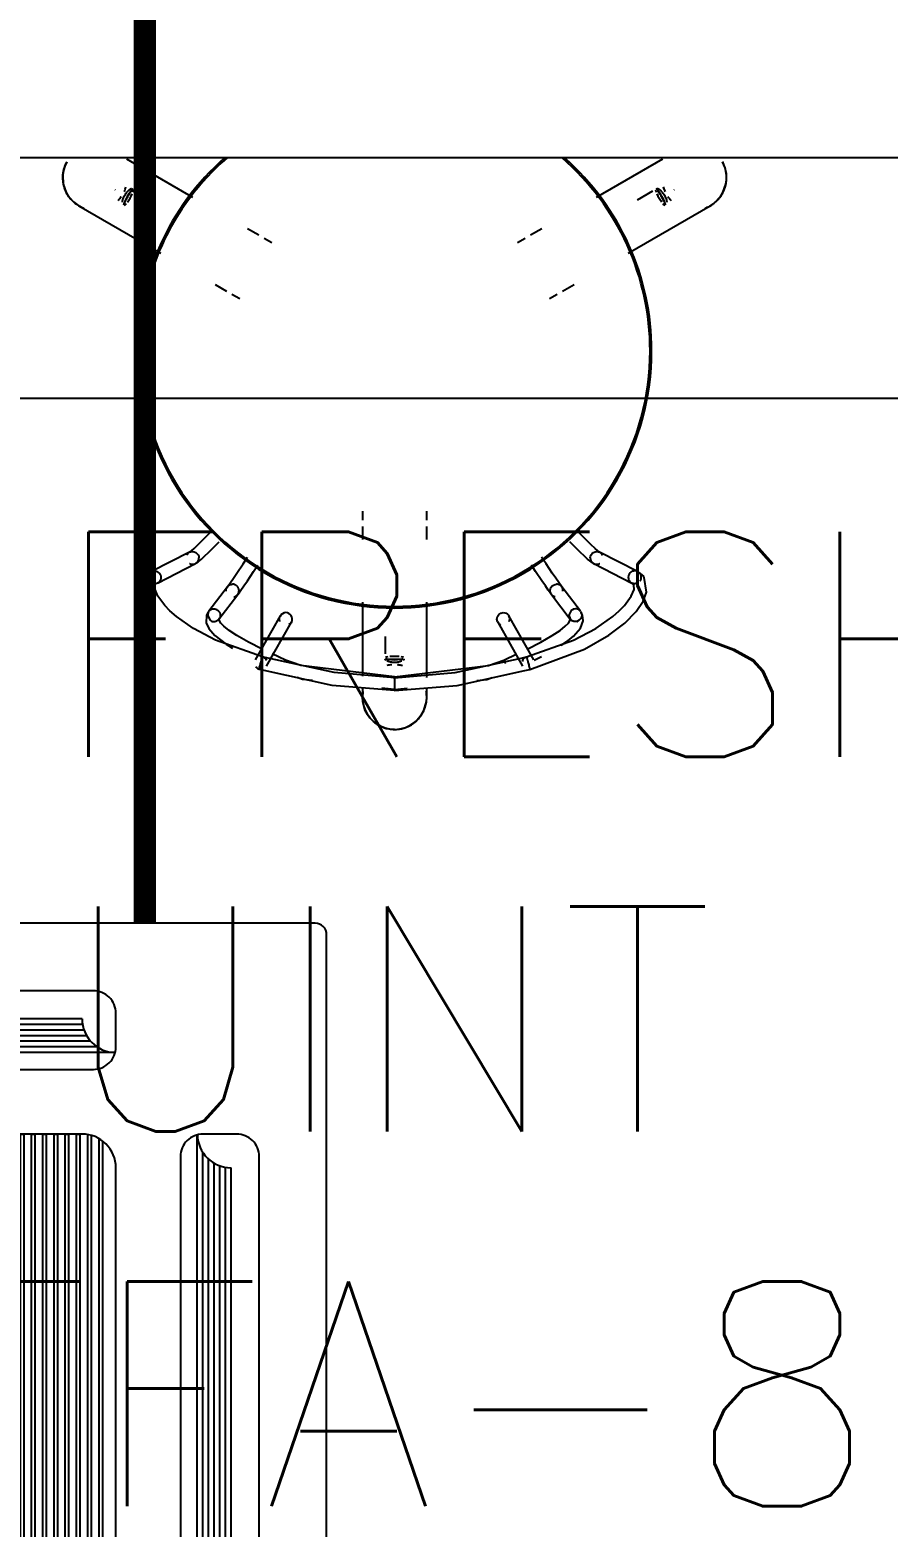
# Model space of a CAD drawing. Header units: millimetres. Extents: x 148480 to 578986, y 39883 to 155062.
# Drawn here: x 253247 to 254010, y 121563 to 122895 of the extents above; entities that cross this region are included whole.
import ezdxf

# ---------------------------------------------------------------- set-up
doc = ezdxf.new("R2010")
doc.units = ezdxf.units.MM
for name, color, linetype in [('AC-RA-DIFFUSER', 6, 'Continuous'), ('HATCH', 8, 'Continuous'), ('Hatch 01_UC', 7, 'Continuous'), ('HVAC-SECTIONS', 7, 'Continuous'), ('I - MODULAR', 44, 'Continuous'), ('Layer4', 6, 'Continuous'), ('M HVAC DRAIN PIPE', 30, 'Continuous'), ('M-HVAC-TEXT', 7, 'Continuous')]:
    doc.layers.add(name, color=color, linetype=linetype)
doc.styles.add('R', font='romans.shx')

# ---------------------------------------------------------------- blocks, each defined once
blk = doc.blocks.new('GFC1')
at = {"color": 8}
for p, q in [((326082.8, 123698), (326072.7, 123703.8)), ((326334.8, 123703.8), (326324.7, 123698)), ((326094.5, 123691.2), (326087.6, 123695.2)), ((326319.9, 123695.2), (326313, 123691.2)), ((326044.1, 123654.3), (326054.2, 123648.4)), ((326353.3, 123648.4), (326363.4, 123654.3)), ((326059, 123645.7), (326065.9, 123641.7)), ((326341.6, 123641.7), (326348.5, 123645.7)), ((326175.1, 123452.5), (326175.1, 123444.5)), ((326232.3, 123444.5), (326232.3, 123452.5)), ((326175.1, 123439), (326175.1, 123427.3)), ((326232.3, 123427.3), (326232.3, 123439))]:
    blk.add_line(p, q, dxfattribs=at)
at = {"layer": 'I - MODULAR', "color": 8}
for p, q in [((326024.3, 123731.7), (325965.5, 123765.7)), ((326442, 123765.7), (326383.1, 123731.7)), ((325954.8, 123738.9), (325955, 123738.6)), ((325987.9, 123729.4), (325974.4, 123737.2)), ((326433.1, 123737.2), (326419.6, 123729.4)), ((326452.5, 123738.6), (326452.7, 123738.9)), ((325922.7, 123724.3), (325995.8, 123682.2)), ((326411.7, 123682.2), (326484.7, 123724.3)), ((326021.3, 123416.1), (325987.5, 123398.8)), ((326420, 123398.8), (326386.2, 123416.1)), ((325982.4, 123394.6), (325986.3, 123398)), ((325992.7, 123388.6), (326026.5, 123405.9)), ((326380.9, 123405.9), (326414.8, 123388.6)), ((326421.1, 123398), (326425.1, 123394.6)), ((325982.4, 123394.6), (325990.8, 123386.8)), ((326055, 123385.4), (326038.3, 123363.5)), ((326369.1, 123363.5), (326352.5, 123385.4)), ((326413.6, 123389.4), (326416.6, 123386.8)), ((326047.4, 123356.6), (326064.1, 123378.5)), ((326175.1, 123371.6), (326175.1, 123305.9)), ((326232.3, 123304.7), (326232.3, 123371.6)), ((326343.3, 123378.5), (326360, 123356.6)), ((326102, 123359.5), (326079.8, 123320.2)), ((326327.7, 123320.2), (326305.5, 123359.5)), ((326089.7, 123314.6), (326111.9, 123353.8)), ((326295.5, 123353.8), (326317.7, 123314.6)), ((326195.4, 123341.1), (326195.4, 123325.5)), ((326106.6, 123320.1), (326094.7, 123325.6)), ((326300.9, 123320.1), (326312.5, 123325.5)), ((326327.9, 123320), (326334.5, 123323.4)), ((326175.1, 123295.4), (326175.1, 123287.2)), ((326203.7, 123293.8), (326192.5, 123295)), ((326203.7, 123293.8), (326215, 123295)), ((326232.3, 123287.2), (326232.3, 123295.2))]:
    blk.add_line(p, q, dxfattribs=at)
at = {"layer": 'I - MODULAR', "color": 8, "linetype": 'Continuous'}
blk.add_lwpolyline([(327658, 123766.8), (323758, 123766.8), (323758, 124366.8), (327658, 124366.8)], close=True, dxfattribs=at)
at = {"layer": 'I - MODULAR', "color": 8, "flags": 128}
for points in [[(325912.1, 123763.5), (325910.2, 123759.5), (325909, 123755.6), (325908.4, 123751.7), (325908.9, 123743.6), (325911.5, 123736), (325913.6, 123732.6), (325919.3, 123726.7), (325922.7, 123724.3)], [(326484.7, 123724.3), (326488.2, 123726.7), (326493.8, 123732.5), (326495.9, 123736), (326498.6, 123743.6), (326499.1, 123747.5), (326499.1, 123751.7), (326497.8, 123758.1), (326495.4, 123763.5)], [(326020.8, 123415.8), (326022.9, 123417.3), (326025.4, 123419.5), (326029, 123423), (326032.3, 123426.1), (326038.8, 123432.6), (326040.7, 123434.7)], [(326027, 123406.2), (326027.6, 123406.5), (326028.8, 123407.4), (326031.9, 123410), (326035.2, 123413.1), (326037.8, 123415.6), (326041.5, 123419.1), (326047.7, 123425.4)], [(326380.4, 123406.2), (326379.8, 123406.5), (326378.7, 123407.4), (326375.5, 123410), (326372.2, 123413.1), (326369.6, 123415.6), (326366, 123419.1), (326359.7, 123425.4)], [(326386.7, 123415.8), (326384.5, 123417.3), (326382.1, 123419.5), (326378.4, 123423), (326375.2, 123426.1), (326368.7, 123432.6), (326366.7, 123434.7)], [(326018.8, 123413.4), (326019.2, 123414.2), (326019.7, 123414.7), (326020.1, 123415.2)], [(326020.1, 123415.2), (326021.2, 123416), (326022.5, 123416.5), (326024, 123416.7), (326025.4, 123416.4), (326026.8, 123415.9), (326027.9, 123415), (326028.8, 123413.8), (326029.4, 123412.4), (326029.6, 123411)], [(326055, 123385.3), (326057.7, 123389.2), (326060.4, 123393), (326063.4, 123397.4), (326069, 123405.6), (326072.9, 123411.5)], [(326352.5, 123385.3), (326349.8, 123389.2), (326347.1, 123393), (326344.1, 123397.4), (326338.5, 123405.6), (326334.6, 123411.5)], [(326377.9, 123411), (326378.1, 123412.4), (326378.7, 123413.8), (326379.6, 123415), (326380.7, 123415.9), (326382.1, 123416.4), (326383.5, 123416.7), (326384.9, 123416.5), (326386.3, 123416), (326387.4, 123415.2)], [(326387.4, 123415.2), (326387.8, 123414.7), (326388.3, 123414.2), (326388.7, 123413.4)], [(325986.2, 123397.9), (325985.7, 123397.4), (325985.3, 123396.7), (325984.9, 123396), (325984.7, 123395.3), (325984.5, 123394.5), (325984.5, 123393.7)], [(326064.2, 123378.5), (326065.3, 123380), (326067, 123382.4), (326069.5, 123386.1), (326072.7, 123390.7), (326078.3, 123399), (326082, 123404.5)], [(326343.3, 123378.5), (326342.2, 123380), (326340.5, 123382.4), (326337.9, 123386.2), (326334.8, 123390.7), (326329.2, 123399), (326325.5, 123404.5)], [(326421.2, 123397.9), (326420.2, 123398.7), (326418.9, 123399.2), (326417.6, 123399.4), (326416.3, 123399.3), (326415.3, 123399.1), (326414.3, 123398.6), (326413.5, 123397.8), (326412.5, 123396.6), (326411.9, 123395.2), (326411.7, 123393.7)], [(325984.5, 123393.7), (325984.6, 123392.3), (325985.5, 123390.3), (325985.8, 123390.1)], [(325989.7, 123388.1), (325991.3, 123388.1), (325992.8, 123388.7), (325994, 123389.5)], [(326086.3, 123322.9), (326044.5, 123337.9), (326024.8, 123348.3), (326009.6, 123358.9), (326003.8, 123363.9), (325999.2, 123368.6), (325993.1, 123376.9), (325990.6, 123382.9), (325990.8, 123386.8)], [(326053.9, 123381.5), (326053.9, 123382.8), (326054.3, 123384.2), (326054.9, 123385.2)], [(326054.9, 123385.2), (326055.2, 123385.6), (326055.7, 123386.1), (326056.3, 123386.6), (326056.9, 123386.9), (326057.5, 123387.2), (326058.2, 123387.4), (326058.9, 123387.5), (326059.6, 123387.6)], [(326321.2, 123322.9), (326363, 123337.9), (326382.7, 123348.3), (326397.9, 123358.9), (326403.7, 123363.9), (326408.3, 123368.6), (326414.4, 123376.9), (326416.8, 123382.9), (326416.6, 123386.8)], [(326324.2, 123311.8), (326372.8, 123329.9), (326394.4, 123342.2), (326408.6, 123352.9), (326418.8, 123363.3), (326425, 123372.5), (326428, 123380.4), (326425.8, 123393.7), (326425.1, 123394.6)], [(326343.2, 123378.7), (326342.7, 123379.7), (326342.3, 123381), (326342.3, 123382.4), (326342.6, 123383.7), (326343.2, 123385), (326344.1, 123386), (326345.2, 123386.8), (326346.5, 123387.4), (326347.9, 123387.6)], [(326411.7, 123393.7), (326411.8, 123392.8), (326412, 123391.9), (326412.4, 123391), (326412.8, 123390.2), (326413.5, 123389.5)], [(326346.7, 123376.4), (326346.1, 123376.5), (326345.5, 123376.8), (326344.9, 123377), (326344.4, 123377.4), (326343.9, 123377.8), (326343.5, 123378.3), (326343.2, 123378.7)], [(326037.6, 123362.3), (326036.5, 123359.6), (326036.2, 123353.1), (326038.5, 123348.2), (326043.9, 123342), (326054, 123334.3), (326059.6, 123330.8)], [(326038.2, 123363.3), (326037.2, 123360.1), (326039.5, 123355.5), (326041.2, 123354.5), (326041, 123354.5), (326042.9, 123354.4)], [(326042.9, 123354.4), (326043.8, 123354.4), (326044.7, 123354.6), (326045.6, 123355), (326046.3, 123355.5), (326047, 123356.1), (326047.6, 123356.8)], [(326085.8, 123329.7), (326073.6, 123336), (326063.4, 123341.9), (326056.5, 123346.5), (326051.9, 123350.2), (326049.1, 123353), (326047.3, 123356.2), (326048, 123357.5), (326048.1, 123357.8)], [(326101.7, 123354.5), (326101.2, 123356.7), (326101.7, 123358.9)], [(326295.3, 123354.4), (326294.8, 123356.6), (326295.3, 123358.8), (326296.5, 123360.6), (326298.3, 123361.9), (326300.5, 123362.3)], [(326300.5, 123362.3), (326301.9, 123362.2), (326303.1, 123361.7), (326304.2, 123361), (326305.1, 123360), (326305.8, 123358.9)], [(326321.7, 123329.7), (326333.9, 123336), (326344.1, 123341.9), (326351, 123346.5), (326355.6, 123350.2), (326358.4, 123353), (326360.2, 123356.2), (326359.3, 123357.8)], [(326352.1, 123333.4), (326357.8, 123337.3), (326362.9, 123341.4), (326369.2, 123348.6), (326371.6, 123355), (326370.9, 123359.9), (326369.9, 123362.1), (326369.8, 123362.3)], [(326364.6, 123365.7), (326362.6, 123365.5), (326363.1, 123365.5), (326361, 123364.3), (326358.9, 123359.9), (326359.9, 123356.8)], [(326369.3, 123363.3), (326368.7, 123364), (326368, 123364.6), (326367.3, 123365.1), (326366.4, 123365.4), (326365.5, 123365.6), (326364.6, 123365.7)], [(326112.2, 123354.4), (326111.6, 123353.3), (326110.7, 123352.3), (326109.6, 123351.6)], [(326203.7, 123304.3), (326149.9, 123308.9), (326091.1, 123321.7), (326086.3, 123322.9)], [(326203.7, 123305.2), (326120.3, 123315.3), (326106.6, 123320.1)], [(326203.7, 123304.3), (326257.6, 123308.9), (326316.4, 123321.7), (326321.2, 123322.9)], [(326203.7, 123305.2), (326287.2, 123315.3), (326300.9, 123320.1)], [(326203.7, 123292.9), (326148.1, 123297.6), (326087.8, 123310.7), (326083.3, 123311.8)], [(326130.7, 123301.8), (326121.7, 123302.8), (326116.9, 123304.5)], [(326203.7, 123292.9), (326259.4, 123297.6), (326319.7, 123310.7), (326324.2, 123311.8)], [(326276.8, 123301.8), (326285.7, 123302.8), (326290.6, 123304.5)], [(326203.7, 123258.4), (326199.4, 123258.7), (326195.4, 123259.6), (326191.7, 123261.1), (326188.2, 123263), (326184.9, 123265.5), (326182.1, 123268.4), (326179.7, 123271.6), (326177.7, 123275.2), (326175.4, 123283.1), (326175.1, 123287.2)], [(326203.7, 123258.4), (326208.1, 123258.7), (326212.1, 123259.6), (326215.8, 123261.1), (326222.6, 123265.5), (326227.8, 123271.6), (326229.7, 123275.2), (326232, 123283.1), (326232.3, 123287.2)]]:
    blk.add_lwpolyline(points, dxfattribs=at)
at = {"layer": 'I - MODULAR', "color": 8}
for radius, start, end in [(228.8, 131.4051, 180), (228.8, 131.4051, 180), (227.4, 130.9628, 180), (227.4, 0, 49.0372), (228.8, 0, 48.5949), (228.8, 0, 48.5949), (228.8, 180, 0), (228.8, 180, 0), (227.4, 180, 0)]:
    blk.add_arc((326203.7, 123595.2), radius, start, end, dxfattribs=at)
for centre, major_axis, ratio, start_param, end_param in [((325967.1, 123731.8), (-4.17, -7.23), 0.173648, 3.403392, 6.021386), ((325967.1, 123731.8), (-4.17, -7.23), 0.173648, 1.047198, 2.094395), ((325967.1, 123731.8), (-4.17, -7.23), 0.173648, 2.356194, 2.879793), ((326440.4, 123731.8), (4.17, -7.23), 0.173648, 3.403392, 3.926991), ((326440.4, 123731.8), (4.17, -7.23), 0.173648, 0.261799, 2.879793), ((326440.4, 123731.8), (4.17, -7.23), 0.173648, 4.18879, 5.235988), ((325967.1, 123731.8), (-4.17, -7.23), 0.173648, 0.261799, 0.785398), ((326440.4, 123731.8), (4.17, -7.23), 0.173648, 5.497787, 6.021386), ((326107, 123356.6), (4.98, -2.81), 0.992436, 2.081916, 3.241394), ((326107, 123356.6), (4.98, -2.81), 0.992436, 0.099802, 2.081916), ((326300.5, 123356.6), (-4.98, -2.81), 0.992436, 2.248945, 3.041791), ((326300.5, 123356.6), (-4.98, -2.81), 0.992436, 6.183384, 6.879071), ((326084.8, 123317.4), (4.98, -2.81), 0.992436, 0.957956, 2.081916), ((326203.7, 123321.9), (-8.35, 0), 0.173648, 5.497787, 6.021386), ((326203.7, 123321.9), (-8.35, 0), 0.173648, 0.261799, 2.879793), ((326203.7, 123321.9), (-8.35, 0), 0.173648, 4.18879, 5.235988), ((326203.7, 123321.9), (-8.35, 0), 0.173648, 3.403392, 3.926991), ((326322.7, 123317.4), (-4.98, -2.81), 0.992436, 4.201269, 5.531684), ((326084.8, 123317.4), (4.98, -2.81), 0.992436, 4.258135, 5.223509)]:
    blk.add_ellipse(centre, major_axis=major_axis, ratio=ratio, start_param=start_param, end_param=end_param, dxfattribs=at)
for points, knots in [([(325912.1, 123763.5), (325910, 123759.7), (325908.1, 123753.9), (325908.3, 123746.4), (325909.1, 123742.3), (325910, 123739.3), (325911.3, 123736.4), (325913.3, 123732.9), (325916.7, 123728.7), (325920.7, 123725.5), (325924.4, 123723.4), (325926.3, 123722.6), (325927.3, 123722.2)], [-1, -1, -1, -1, -0.8611111, -0.7916667, -0.7569444, -0.7222222, -0.6875, -0.6527778, -0.5833333, -0.5138889, -0.4791667, -0.4444444, -0.4444444, -0.4444444, -0.4444444]), ([(325912.1, 123763.5), (325910.4, 123760.5), (325908.7, 123755.9), (325908.1, 123749.2), (325908.6, 123744.2), (325909.9, 123739.3), (325912.1, 123734.7), (325915, 123730.7), (325918.5, 123727.1), (325922.7, 123724.2), (325925.7, 123722.8), (325927.3, 123722.2)], [-1, -1, -1, -1, -0.8888889, -0.8333333, -0.7777778, -0.7222222, -0.6666667, -0.6111111, -0.5555556, -0.5, -0.4444444, -0.4444444, -0.4444444, -0.4444444]), ([(326480.2, 123722.2), (326481.8, 123722.8), (326484.8, 123724.2), (326488.9, 123727.1), (326492.5, 123730.7), (326495.4, 123734.7), (326497.5, 123739.3), (326498.9, 123744.2), (326499.3, 123749.2), (326498.8, 123755.9), (326497.1, 123760.5), (326495.4, 123763.5)], [-0.5555556, -0.5555556, -0.5555556, -0.5555556, -0.5, -0.4444444, -0.3888889, -0.3333333, -0.2777778, -0.2222222, -0.1666667, -0.1111111, 0, 0, 0, 0]), ([(326480.2, 123722.2), (326481.4, 123722.6), (326483.5, 123723.6), (326486.4, 123725.3), (326489.4, 123727.5), (326492.5, 123730.7), (326495.4, 123734.7), (326497.5, 123739.3), (326498.9, 123744.1), (326499.3, 123749.1), (326498.9, 123754.2), (326497.7, 123758.9), (326496.3, 123762), (326495.4, 123763.5)], [-0.5555556, -0.5555556, -0.5555556, -0.5555556, -0.5138889, -0.4791667, -0.4444444, -0.3888889, -0.3333333, -0.2777778, -0.2222222, -0.1666667, -0.1111111, -0.0555556, 0, 0, 0, 0]), ([(325957.7, 123729), (325958.2, 123729.5), (325959.2, 123730.6), (325960, 123731.8), (325960.5, 123732.5)], [-0.07874903, -0.07874903, -0.07874903, -0.07874903, -0.05555556, -0.02873291, -0.02873291, -0.02873291, -0.02873291]), ([(325961.5, 123727.4), (325961.5, 123727.7), (325961.6, 123728.1), (325961.7, 123728.8), (325961.9, 123729.6), (325962.2, 123730.7), (325962.8, 123732.1), (325963.3, 123733.2), (325963.7, 123733.7)], [-0.5714286, -0.5714286, -0.5714286, -0.5714286, -0.5, -0.4285714, -0.3571429, -0.2857143, -0.1428571, 0, 0, 0, 0]), ([(325966.2, 123732.3), (325965.9, 123731.7), (325965.2, 123730.6), (325964.5, 123729.3), (325964, 123728.4), (325963.7, 123727.7), (325963.4, 123727.1), (325963.1, 123726.5), (325962.8, 123726.1), (325962.5, 123725.6), (325962.3, 123725.3), (325962.1, 123725.2)], [-1, -1, -1, -1, -0.8571429, -0.7142857, -0.6428571, -0.5714286, -0.5, -0.4285714, -0.3571429, -0.2857143, -0.1428571, -0.1428571, -0.1428571, -0.1428571]), ([(325963.7, 123733.7), (325964, 123734.3), (325964.7, 123735.3), (325965.6, 123736.5), (325966.4, 123737.3), (325966.9, 123737.9), (325967.5, 123738.3), (325968, 123738.8), (325968.5, 123739.1), (325969.1, 123739.4), (325969.5, 123739.6), (325969.7, 123739.6)], [-1, -1, -1, -1, -0.8571429, -0.7142857, -0.6428571, -0.5714286, -0.5, -0.4285714, -0.3571429, -0.2857143, -0.1428571, -0.1428571, -0.1428571, -0.1428571]), ([(325970.1, 123738.7), (325970, 123738.6), (325969.9, 123738.3), (325969.6, 123737.9), (325969.3, 123737.3), (325968.9, 123736.7), (325968.5, 123736.1), (325967.9, 123735.2), (325967.1, 123733.9), (325966.5, 123732.8), (325966.2, 123732.3)], [-0.7142857, -0.7142857, -0.7142857, -0.7142857, -0.6428571, -0.5714286, -0.5, -0.4285714, -0.3571429, -0.2857143, -0.1428571, 0, 0, 0, 0]), ([(326441.3, 123732.3), (326441, 123732.8), (326440.4, 123733.9), (326439.6, 123735.2), (326439, 123736.1), (326438.6, 123736.7), (326438.2, 123737.3), (326437.9, 123737.9), (326437.6, 123738.3), (326437.5, 123738.6), (326437.4, 123738.7)], [-1, -1, -1, -1, -0.8571429, -0.7142857, -0.6428571, -0.5714286, -0.5, -0.4285714, -0.3571429, -0.2857143, -0.2857143, -0.2857143, -0.2857143]), ([(326437.8, 123739.6), (326438, 123739.6), (326438.3, 123739.4), (326438.9, 123739.1), (326439.4, 123738.8), (326440, 123738.3), (326440.5, 123737.9), (326441.1, 123737.3), (326441.9, 123736.5), (326442.8, 123735.3), (326443.5, 123734.3), (326443.8, 123733.7)], [-0.8571429, -0.8571429, -0.8571429, -0.8571429, -0.7142857, -0.6428571, -0.5714286, -0.5, -0.4285714, -0.3571429, -0.2857143, -0.1428571, 0, 0, 0, 0]), ([(326445.3, 123725.2), (326445.2, 123725.3), (326445, 123725.6), (326444.7, 123726.1), (326444.4, 123726.5), (326444.1, 123727.1), (326443.8, 123727.7), (326443.4, 123728.4), (326442.9, 123729.3), (326442.2, 123730.6), (326441.6, 123731.7), (326441.3, 123732.3)], [-0.8571429, -0.8571429, -0.8571429, -0.8571429, -0.7142857, -0.6428571, -0.5714286, -0.5, -0.4285714, -0.3571429, -0.2857143, -0.1428571, 0, 0, 0, 0]), ([(326442.8, 123741.1), (326442.9, 123740.5), (326443.4, 123739.1), (326444, 123737.7), (326444.4, 123737)], [-0.07703691, -0.07703691, -0.07703691, -0.07703691, -0.05555556, -0.0274858, -0.0274858, -0.0274858, -0.0274858]), ([(326443.8, 123733.7), (326444.1, 123733.2), (326444.7, 123732.1), (326445.2, 123730.7), (326445.6, 123729.6), (326445.8, 123728.8), (326445.9, 123728.1), (326445.9, 123727.7), (326446, 123727.4)], [-1, -1, -1, -1, -0.8571429, -0.7142857, -0.6428571, -0.5714286, -0.5, -0.4285714, -0.4285714, -0.4285714, -0.4285714]), ([(326027.8, 123406.8), (326027.8, 123406.8), (326027.9, 123406.9), (326028, 123407), (326028.2, 123407.2), (326028.3, 123407.4), (326028.5, 123407.6), (326028.6, 123407.7), (326028.7, 123407.9), (326028.9, 123408.2), (326029, 123408.4), (326029.2, 123408.7), (326029.3, 123409.1), (326029.4, 123409.4), (326029.5, 123409.7), (326029.5, 123410.1), (326029.6, 123410.5), (326029.6, 123410.8), (326029.6, 123411)], [0, 0, 0, 0, 0.041667, 0.104167, 0.161458, 0.229167, 0.270833, 0.3125, 0.364583, 0.416667, 0.479167, 0.541667, 0.625, 0.6875, 0.75, 0.833333, 0.916667, 1, 1, 1, 1]), ([(326377.9, 123411), (326377.9, 123410.7), (326377.9, 123410.3), (326378, 123409.7), (326378.1, 123409.4), (326378.2, 123409.1), (326378.3, 123408.8), (326378.4, 123408.4), (326378.6, 123408.2), (326378.7, 123407.9), (326378.9, 123407.7), (326379, 123407.6), (326379.1, 123407.4), (326379.3, 123407.2), (326379.5, 123407), (326379.6, 123406.9), (326379.6, 123406.8), (326379.7, 123406.8)], [0, 0, 0, 0, 0.166667, 0.25, 0.3125, 0.375, 0.458333, 0.510417, 0.583333, 0.635417, 0.6875, 0.729167, 0.770833, 0.822917, 0.895833, 0.958333, 1, 1, 1, 1]), ([(325986.2, 123397.9), (325986.4, 123398.1), (325986.6, 123398.3), (325987, 123398.5), (325987.3, 123398.7), (325987.6, 123398.9), (325987.9, 123399), (325988.2, 123399.1), (325988.5, 123399.2), (325988.8, 123399.3), (325989.1, 123399.4), (325989.4, 123399.4), (325989.7, 123399.4), (325990, 123399.4), (325990.4, 123399.4), (325990.8, 123399.4), (325991.1, 123399.3), (325991.4, 123399.3), (325991.7, 123399.2), (325991.9, 123399.2), (325992.1, 123399.1), (325992.3, 123399), (325992.4, 123398.9), (325992.5, 123398.8), (325992.7, 123398.7), (325992.9, 123398.5), (325993.4, 123398.3), (325993.8, 123398), (325994, 123397.8), (325994.2, 123397.6), (325994.4, 123397.4), (325994.6, 123397.1), (325994.8, 123396.9), (325994.9, 123396.6), (325995.1, 123396.3), (325995.3, 123395.9), (325995.5, 123395.5), (325995.6, 123395.1), (325995.7, 123394.8), (325995.8, 123394.3), (325995.8, 123394), (325995.8, 123393.7)], [0, 0, 0, 0, 0.05, 0.075, 0.1, 0.125, 0.15, 0.175, 0.2, 0.225, 0.25, 0.275, 0.29375, 0.3125, 0.35, 0.375, 0.39375, 0.425, 0.45, 0.475, 0.5, 0.525, 0.55, 0.575, 0.59375, 0.6125, 0.65, 0.675, 0.6875, 0.703125, 0.725, 0.75, 0.775, 0.79375, 0.8125, 0.85, 0.875, 0.9, 0.925, 0.95, 1, 1, 1, 1]), ([(326021.1, 123406.1), (326021.3, 123405.9), (326021.6, 123405.8), (326022.1, 123405.6), (326022.4, 123405.5), (326022.8, 123405.4), (326023.2, 123405.3), (326023.5, 123405.3), (326023.9, 123405.3), (326024.3, 123405.3), (326024.6, 123405.3), (326025, 123405.3), (326025.3, 123405.4), (326025.7, 123405.5), (326026, 123405.6), (326026.4, 123405.8), (326026.7, 123406), (326027, 123406.1), (326027.4, 123406.4), (326027.7, 123406.6), (326027.8, 123406.8)], [0.4444444, 0.4444444, 0.4444444, 0.4444444, 0.5, 0.5277778, 0.5555556, 0.5833333, 0.6111111, 0.6388889, 0.6666667, 0.6944444, 0.7222222, 0.75, 0.7777778, 0.8055556, 0.8333333, 0.8611111, 0.8888889, 0.9166667, 0.9444444, 1, 1, 1, 1]), ([(326379.7, 123406.8), (326379.8, 123406.6), (326380.1, 123406.4), (326380.5, 123406.1), (326380.8, 123406), (326381.1, 123405.8), (326381.4, 123405.6), (326381.8, 123405.5), (326382.2, 123405.4), (326382.5, 123405.3), (326382.9, 123405.3), (326383.2, 123405.3), (326383.6, 123405.3), (326384, 123405.3), (326384.3, 123405.3), (326384.7, 123405.4), (326385, 123405.5), (326385.4, 123405.6), (326385.8, 123405.8), (326386.2, 123405.9), (326386.4, 123406.1)], [0, 0, 0, 0, 0.0555556, 0.0833333, 0.1111111, 0.1388889, 0.1666667, 0.1944444, 0.2222222, 0.25, 0.2777778, 0.3055556, 0.3333333, 0.3611111, 0.3888889, 0.4166667, 0.4444444, 0.4722222, 0.5, 0.5555556, 0.5555556, 0.5555556, 0.5555556]), ([(326421.2, 123397.9), (326421.3, 123397.8), (326421.5, 123397.7), (326421.7, 123397.4), (326421.9, 123397.2), (326422.1, 123396.9), (326422.3, 123396.6), (326422.4, 123396.4), (326422.6, 123396), (326422.7, 123395.7), (326422.8, 123395.3), (326422.9, 123394.9), (326423, 123394.4), (326423, 123394), (326423, 123393.7)], [0, 0, 0, 0, 0.083333, 0.145833, 0.208333, 0.291667, 0.354167, 0.416667, 0.5, 0.583333, 0.666667, 0.75, 0.833333, 1, 1, 1, 1]), ([(325995.8, 123393.7), (325995.8, 123393.4), (325995.7, 123393), (325995.6, 123392.4), (325995.6, 123392.1), (325995.5, 123391.9), (325995.4, 123391.7), (325995.3, 123391.4), (325995.2, 123391.2), (325995.1, 123391), (325995, 123390.8), (325994.9, 123390.6), (325994.8, 123390.4), (325994.6, 123390.2), (325994.5, 123390.1), (325994.3, 123389.8), (325994.1, 123389.7), (325994, 123389.5)], [0, 0, 0, 0, 0.2, 0.3, 0.35, 0.4, 0.45, 0.5, 0.55, 0.6, 0.65, 0.7, 0.75, 0.8, 0.85, 0.9, 1, 1, 1, 1]), ([(326064.2, 123378.6), (326064.3, 123378.7), (326064.4, 123378.8), (326064.5, 123379.1), (326064.7, 123379.3), (326064.8, 123379.6), (326064.9, 123379.9), (326065, 123380.2), (326065.1, 123380.6), (326065.2, 123381), (326065.2, 123381.3), (326065.3, 123381.7), (326065.3, 123382), (326065.2, 123382.3), (326065.2, 123382.7), (326065.1, 123383.1), (326064.9, 123383.7), (326064.7, 123384.4), (326064.3, 123385), (326063.9, 123385.5), (326063.4, 123386), (326062.9, 123386.5), (326062.3, 123386.9), (326061.7, 123387.1), (326061.3, 123387.3), (326061, 123387.4), (326060.6, 123387.5), (326060.2, 123387.5), (326059.8, 123387.6), (326059.6, 123387.6)], [0, 0, 0, 0, 0.027778, 0.055556, 0.083333, 0.104167, 0.125, 0.166667, 0.194444, 0.222222, 0.25, 0.277778, 0.305556, 0.333333, 0.361111, 0.388889, 0.444444, 0.5, 0.555556, 0.611111, 0.666667, 0.722222, 0.777778, 0.833333, 0.861111, 0.888889, 0.916667, 0.944444, 1, 1, 1, 1]), ([(326352.6, 123385.2), (326352.5, 123385.3), (326352.4, 123385.4), (326352.3, 123385.6), (326352.1, 123385.8), (326351.9, 123386), (326351.7, 123386.1), (326351.5, 123386.3), (326351.3, 123386.5), (326351, 123386.7), (326350.7, 123386.9), (326350.4, 123387), (326350, 123387.2), (326349.4, 123387.4), (326348.6, 123387.5), (326348.1, 123387.6), (326347.9, 123387.6)], [0, 0, 0, 0, 0.0625, 0.109375, 0.15625, 0.203125, 0.246094, 0.296875, 0.34375, 0.4375, 0.484375, 0.53125, 0.59375, 0.75, 0.875, 1, 1, 1, 1]), ([(326353.6, 123381.5), (326353.6, 123381.6), (326353.6, 123381.8), (326353.6, 123382.2), (326353.6, 123382.5), (326353.5, 123382.9), (326353.5, 123383.2), (326353.4, 123383.6), (326353.3, 123383.9), (326353.2, 123384.1), (326353.1, 123384.4), (326352.9, 123384.7), (326352.8, 123385), (326352.6, 123385.1), (326352.6, 123385.2)], [0.6666667, 0.6666667, 0.6666667, 0.6666667, 0.6944444, 0.7222222, 0.75, 0.7777778, 0.8055556, 0.8333333, 0.8611111, 0.8819444, 0.9027778, 0.9305556, 0.9722222, 1, 1, 1, 1]), ([(326419.2, 123388.4), (326419.1, 123388.3), (326418.9, 123388.3), (326418.5, 123388.2), (326418, 123388.1), (326417.7, 123388), (326417.3, 123388), (326416.8, 123388), (326416.1, 123388.1), (326415.5, 123388.3), (326415, 123388.5), (326414.6, 123388.7), (326414, 123389.1), (326413.6, 123389.4), (326413.5, 123389.5)], [0.5555556, 0.5555556, 0.5555556, 0.5555556, 0.5694444, 0.6111111, 0.6388889, 0.6666667, 0.6944444, 0.7222222, 0.7777778, 0.8333333, 0.8611111, 0.8888889, 0.9444444, 1, 1, 1, 1]), ([(326423, 123393.7), (326423, 123393.6), (326423, 123393.4), (326423, 123393), (326422.9, 123392.6), (326422.9, 123392.3), (326422.8, 123392), (326422.7, 123391.6), (326422.5, 123391.1), (326422.2, 123390.7), (326422.1, 123390.4), (326422, 123390.3), (326422, 123390.3)], [0, 0, 0, 0, 0.0277778, 0.0555556, 0.0833333, 0.1111111, 0.125, 0.1388889, 0.1666667, 0.1944444, 0.2083333, 0.2222222, 0.2222222, 0.2222222, 0.2222222]), ([(326060.8, 123376.4), (326060.9, 123376.4), (326061.1, 123376.4), (326061.4, 123376.5), (326061.7, 123376.6), (326062, 123376.7), (326062.2, 123376.9), (326062.5, 123377), (326062.7, 123377.1), (326062.9, 123377.3), (326063.2, 123377.5), (326063.4, 123377.6), (326063.5, 123377.8), (326063.7, 123378), (326063.9, 123378.2), (326064.1, 123378.4), (326064.2, 123378.5), (326064.2, 123378.6)], [0.2222222, 0.2222222, 0.2222222, 0.2222222, 0.2777778, 0.3333333, 0.3888889, 0.4444444, 0.5, 0.5416667, 0.5833333, 0.6388889, 0.6944444, 0.7361111, 0.7777778, 0.8194444, 0.8611111, 0.9166667, 1, 1, 1, 1]), ([(326038.2, 123363.3), (326038.3, 123363.4), (326038.4, 123363.6), (326038.6, 123363.8), (326038.8, 123364), (326038.9, 123364.1), (326039.1, 123364.3), (326039.3, 123364.5), (326039.5, 123364.6), (326039.7, 123364.7), (326039.8, 123364.8), (326040, 123365), (326040.2, 123365.1), (326040.5, 123365.2), (326040.7, 123365.3), (326041.2, 123365.5), (326042, 123365.6), (326042.6, 123365.7), (326042.9, 123365.7)], [0, 0, 0, 0, 0.083333, 0.125, 0.166667, 0.208333, 0.25, 0.291667, 0.333333, 0.375, 0.416667, 0.458333, 0.5, 0.541667, 0.583333, 0.666667, 0.833333, 1, 1, 1, 1]), ([(326042.9, 123365.7), (326043.3, 123365.7), (326043.9, 123365.6), (326044.6, 123365.4), (326045, 123365.2), (326045.3, 123365.1), (326045.6, 123364.9), (326045.9, 123364.7), (326046.5, 123364.3), (326047.2, 123363.6), (326047.8, 123362.8), (326048.2, 123362), (326048.4, 123361.5), (326048.5, 123360.9), (326048.6, 123360.2), (326048.6, 123359.6), (326048.5, 123359), (326048.4, 123358.4), (326048.1, 123357.6), (326047.8, 123357), (326047.6, 123356.7)], [0, 0, 0, 0, 0.1, 0.15, 0.175, 0.2, 0.225, 0.25, 0.3, 0.4, 0.5, 0.55, 0.6, 0.65, 0.7, 0.75, 0.8, 0.85, 0.9, 1, 1, 1, 1]), ([(326364.6, 123354.4), (326364.3, 123354.4), (326363.7, 123354.4), (326362.9, 123354.6), (326362.4, 123354.7), (326362.2, 123354.9), (326361.9, 123355), (326361.7, 123355.1), (326361.5, 123355.2), (326361.4, 123355.3), (326361.2, 123355.4), (326361, 123355.6), (326360.8, 123355.7), (326360.6, 123355.9), (326360.5, 123356), (326360.3, 123356.2), (326360.1, 123356.4), (326360, 123356.6), (326359.9, 123356.7)], [0, 0, 0, 0, 0.166667, 0.333333, 0.416667, 0.458333, 0.5, 0.541667, 0.583333, 0.625, 0.666667, 0.708333, 0.75, 0.791667, 0.833333, 0.875, 0.916667, 1, 1, 1, 1]), ([(326369.3, 123363.3), (326369.4, 123363.2), (326369.6, 123362.9), (326369.8, 123362.3), (326370, 123361.8), (326370.2, 123361.3), (326370.2, 123360.9), (326370.3, 123360.5), (326370.3, 123360.1), (326370.3, 123359.6), (326370.1, 123358.8), (326369.8, 123358), (326369.4, 123357.2), (326368.9, 123356.4), (326368.1, 123355.7), (326367.4, 123355.2), (326366.9, 123354.9), (326366.6, 123354.8), (326366.4, 123354.7), (326366.2, 123354.6), (326366.2, 123354.5), (326366.1, 123354.5), (326366.4, 123354.5), (326366.7, 123354.5), (326366.4, 123354.5), (326365.9, 123354.4), (326365.3, 123354.3), (326364.9, 123354.3), (326364.6, 123354.4)], [0, 0, 0, 0, 0.05, 0.1, 0.125, 0.15, 0.175, 0.1875, 0.2, 0.225, 0.25, 0.275, 0.3, 0.325, 0.35, 0.4, 0.425, 0.45, 0.475, 0.525, 0.575, 0.6375, 0.7, 0.75, 0.85, 0.9, 0.95, 1, 1, 1, 1]), ([(326083.4, 123312.7), (326083.4, 123312.9), (326083.5, 123313.3), (326083.7, 123314.2), (326084.1, 123315.7), (326084.5, 123317.3), (326084.9, 123318.6), (326085.2, 123319.6), (326085.4, 123320.6), (326085.7, 123321.5), (326086, 123322.2), (326086.1, 123322.7), (326086.2, 123322.8), (326086.2, 123322.8)], [0, 0, 0, 0, 0.0555556, 0.1111111, 0.2222222, 0.3333333, 0.3888889, 0.4444444, 0.5138889, 0.5833333, 0.6527778, 0.7222222, 0.7777778, 0.7777778, 0.7777778, 0.7777778]), ([(326105.5, 123318.4), (326105.6, 123318.6), (326105.9, 123319), (326106.1, 123319.5), (326106.4, 123319.9), (326106.5, 123320.1), (326106.6, 123320.1), (326106.6, 123320.1)], [0.2222222, 0.2222222, 0.2222222, 0.2222222, 0.2777778, 0.3333333, 0.3888889, 0.4444444, 0.4956758, 0.4956758, 0.4956758, 0.4956758]), ([(326106.6, 123320.1), (326106.6, 123320.1), (326106.7, 123320.1), (326106.7, 123320), (326106.6, 123319.7), (326106.5, 123319.2), (326106.3, 123318.6), (326106.1, 123318.1)], [0.4980564, 0.4980564, 0.4980564, 0.4980564, 0.5, 0.5555556, 0.6111111, 0.6666667, 0.7777778, 0.7777778, 0.7777778, 0.7777778]), ([(326195.4, 123320.6), (326195.4, 123320.7), (326195.5, 123320.9), (326196.1, 123321), (326196.7, 123321), (326197.2, 123321), (326197.8, 123321), (326198.5, 123321), (326199.3, 123321), (326200.4, 123320.9), (326201.9, 123320.8), (326203.1, 123320.8), (326203.7, 123320.8)], [-1, -1, -1, -1, -0.857143, -0.714286, -0.642857, -0.571429, -0.5, -0.428571, -0.357143, -0.285714, -0.142857, 0, 0, 0, 0]), ([(326203.7, 123317.9), (326203.1, 123317.9), (326201.9, 123318), (326200.4, 123318.2), (326199.3, 123318.5), (326198.5, 123318.7), (326197.8, 123319), (326197.3, 123319.2), (326197, 123319.3), (326197, 123319.3)], [-1, -1, -1, -1, -0.8571429, -0.7142857, -0.6428571, -0.5714286, -0.5, -0.4285714, -0.3958969, -0.3958969, -0.3958969, -0.3958969]), ([(326203.7, 123320.8), (326204.4, 123320.8), (326205.6, 123320.8), (326207.1, 123320.9), (326208.2, 123321), (326209, 123321), (326209.7, 123321), (326210.3, 123321), (326210.8, 123321), (326211.1, 123321), (326211.3, 123321)], [-1, -1, -1, -1, -0.8571429, -0.7142857, -0.6428571, -0.5714286, -0.5, -0.4285714, -0.3571429, -0.2857143, -0.2857143, -0.2857143, -0.2857143]), ([(326210.3, 123319.2), (326210.1, 123319.1), (326209.7, 123319), (326209, 123318.7), (326208.2, 123318.5), (326207.1, 123318.2), (326205.6, 123318), (326204.4, 123317.9), (326203.7, 123317.9)], [-0.5714286, -0.5714286, -0.5714286, -0.5714286, -0.5, -0.4285714, -0.3571429, -0.2857143, -0.1428571, 0, 0, 0, 0]), ([(326210.8, 123315.1), (326210.2, 123315.3), (326208.7, 123315.6), (326207.2, 123315.8), (326206.4, 123315.8)], [-0.07874903, -0.07874903, -0.07874903, -0.07874903, -0.05555556, -0.02873291, -0.02873291, -0.02873291, -0.02873291]), ([(326300.9, 123320.1), (326300.9, 123320.1), (326300.8, 123320.1), (326300.8, 123320), (326300.9, 123319.7), (326301, 123319.3), (326301.2, 123318.7), (326301.3, 123318.2), (326301.4, 123318.1)], [0.4980564, 0.4980564, 0.4980564, 0.4980564, 0.5, 0.5555556, 0.6111111, 0.6666667, 0.75, 0.7777778, 0.7777778, 0.7777778, 0.7777778]), ([(326302.7, 123316.9), (326302.6, 123317.1), (326302.3, 123317.7), (326302, 123318.4), (326301.6, 123319), (326301.3, 123319.5), (326301.1, 123319.9), (326300.9, 123320.1), (326300.9, 123320.1), (326300.9, 123320.1)], [0.1111111, 0.1111111, 0.1111111, 0.1111111, 0.1666667, 0.2222222, 0.2777778, 0.3333333, 0.3888889, 0.4444444, 0.4956758, 0.4956758, 0.4956758, 0.4956758]), ([(326324.1, 123312.7), (326324.1, 123312.9), (326324, 123313.3), (326323.8, 123314.2), (326323.4, 123315.7), (326323, 123317.3), (326322.6, 123318.6), (326322.4, 123319.5), (326322.1, 123320.4), (326321.9, 123321.1), (326321.7, 123321.8), (326321.4, 123322.5), (326321.3, 123322.8), (326321.3, 123322.8)], [0, 0, 0, 0, 0.0555556, 0.1111111, 0.2222222, 0.3333333, 0.3888889, 0.4444444, 0.5, 0.5555556, 0.6111111, 0.6666667, 0.7777778, 0.7777778, 0.7777778, 0.7777778]), ([(326083.4, 123312.7), (326083.3, 123312.6), (326083.3, 123312.3), (326083.2, 123311.9), (326083.2, 123311.9), (326083.3, 123311.8)], [0, 0, 0, 0, 0.0555556, 0.1111111, 0.1797143, 0.1797143, 0.1797143, 0.1797143]), ([(326203.7, 123304.4), (326203.7, 123304.5), (326203.7, 123304.8), (326203.7, 123305.1), (326203.7, 123305.2), (326203.7, 123305.2), (326203.7, 123304.9), (326203.7, 123304.4), (326203.7, 123303.8), (326203.7, 123303.3)], [-0.6666667, -0.6666667, -0.6666667, -0.6666667, -0.6111111, -0.5555556, -0.5, -0.4444444, -0.3888889, -0.3333333, -0.2222222, -0.2222222, -0.2222222, -0.2222222]), ([(326203.7, 123304.4), (326203.7, 123304.5), (326203.7, 123304.8), (326203.7, 123305.1), (326203.7, 123305.2), (326203.7, 123305.2), (326203.7, 123304.9), (326203.7, 123304.5), (326203.7, 123303.9), (326203.7, 123303.4), (326203.7, 123303.3)], [0.3333333, 0.3333333, 0.3333333, 0.3333333, 0.3888889, 0.4444444, 0.5, 0.5555556, 0.6111111, 0.6666667, 0.75, 0.7777778, 0.7777778, 0.7777778, 0.7777778]), ([(326203.7, 123303.4), (326203.7, 123303.6), (326203.7, 123303.9), (326203.7, 123304.2), (326203.7, 123304.3), (326203.7, 123304.3), (326203.7, 123304.1), (326203.7, 123303.6), (326203.7, 123302.7), (326203.7, 123301.7), (326203.7, 123300.8), (326203.7, 123299.8), (326203.7, 123298.5), (326203.7, 123297.2), (326203.7, 123295.9), (326203.7, 123295.1), (326203.7, 123294.3), (326203.7, 123293.9), (326203.7, 123293.8)], [0, 0, 0, 0, 0.055556, 0.111111, 0.166667, 0.222222, 0.277778, 0.333333, 0.444444, 0.5, 0.555556, 0.611111, 0.666667, 0.777778, 0.833333, 0.888889, 0.944444, 1, 1, 1, 1]), ([(326324.1, 123312.7), (326324.1, 123312.6), (326324.2, 123312.3), (326324.2, 123311.9), (326324.2, 123311.9), (326324.2, 123311.8)], [0, 0, 0, 0, 0.0555556, 0.1111111, 0.1797143, 0.1797143, 0.1797143, 0.1797143]), ([(326175.6, 123292.2), (326175.4, 123291), (326175.1, 123288.7), (326175.2, 123285.3), (326175.6, 123281.6), (326176.7, 123277.3), (326178.8, 123272.8), (326181.7, 123268.6), (326185.2, 123265), (326189.3, 123262.2), (326193.9, 123260), (326198.6, 123258.7), (326202, 123258.4), (326203.7, 123258.4)], [-0.5555556, -0.5555556, -0.5555556, -0.5555556, -0.5138889, -0.4791667, -0.4444444, -0.3888889, -0.3333333, -0.2777778, -0.2222222, -0.1666667, -0.1111111, -0.0555556, 0, 0, 0, 0]), ([(326203.7, 123294.7), (326203.7, 123294.5), (326203.7, 123294), (326203.7, 123293.3), (326203.7, 123292.8), (326203.7, 123292.9), (326203.7, 123293.3), (326203.7, 123293.6), (326203.7, 123293.8)], [0.5555556, 0.5555556, 0.5555556, 0.5555556, 0.6111111, 0.6666667, 0.7777778, 0.8888889, 0.9444444, 1, 1, 1, 1]), ([(326203.7, 123258.4), (326207.2, 123258.4), (326212.1, 123259.3), (326218.1, 123262.2), (326222.3, 123265), (326225.8, 123268.6), (326228.7, 123272.8), (326230.7, 123277.3), (326232.1, 123282.2), (326232.5, 123287.2), (326232.2, 123290.5), (326231.9, 123292.2)], [-1, -1, -1, -1, -0.8888889, -0.8333333, -0.7777778, -0.7222222, -0.6666667, -0.6111111, -0.5555556, -0.5, -0.4444444, -0.4444444, -0.4444444, -0.4444444]), ([(326203.7, 123258.4), (326208.1, 123258.4), (326214.1, 123259.7), (326220.5, 123263.7), (326223.6, 123266.4), (326225.7, 123268.7), (326227.6, 123271.2), (326229.7, 123274.8), (326231.6, 123279.8), (326232.4, 123284.9), (326232.3, 123289.1), (326232.1, 123291.2), (326231.9, 123292.2)], [-1, -1, -1, -1, -0.8611111, -0.7916667, -0.7569444, -0.7222222, -0.6875, -0.6527778, -0.5833333, -0.5138889, -0.4791667, -0.4444444, -0.4444444, -0.4444444, -0.4444444])]:
    blk.add_open_spline(points, degree=3, knots=knots, dxfattribs=at)
for points in [[(325957.7, 123729), (325958.7, 123730.1), (325959.6, 123731.3), (325960.5, 123732.5)], [(325963.2, 123737), (325963.8, 123738.3), (325964.3, 123739.7), (325964.7, 123741.1)], [(325963.2, 123737), (325963.8, 123738.3), (325964.3, 123739.7), (325964.7, 123741.1)], [(325970.2, 123739.6), (325970.2, 123739.6), (325970.3, 123739.5), (325970.3, 123739.3)], [(326437.2, 123739.3), (326437.2, 123739.5), (326437.2, 123739.6), (326437.3, 123739.6)], [(326442.8, 123741.1), (326443.2, 123739.7), (326443.8, 123738.3), (326444.4, 123737)], [(326446.9, 123732.5), (326447.8, 123731.2), (326448.8, 123730.1), (326449.8, 123729)], [(326446.9, 123732.5), (326447.8, 123731.2), (326448.8, 123730.1), (326449.8, 123729)], [(326196.2, 123319.7), (326196, 123319.9), (326195.5, 123320.2), (326195.4, 123320.5), (326195.4, 123320.6)], [(326201.2, 123315.9), (326199.7, 123315.8), (326198.3, 123315.5), (326196.9, 123315.2)], [(326201.2, 123315.9), (326199.7, 123315.8), (326198.3, 123315.5), (326196.9, 123315.2)], [(326210.8, 123315.1), (326209.4, 123315.5), (326207.9, 123315.7), (326206.4, 123315.8)], [(326212.1, 123320.6), (326212.1, 123320.5), (326211.9, 123320.2), (326211.5, 123319.9), (326211.3, 123319.7)], [(326211.9, 123320.9), (326212, 123320.8), (326212.1, 123320.7), (326212.1, 123320.6)], [(326083.3, 123311.8), (326083.3, 123311.8), (326083.3, 123311.9), (326083.3, 123311.9)], [(326324.2, 123311.8), (326324.2, 123311.8), (326324.2, 123311.9), (326324.2, 123311.9)], [(326175.6, 123292.2), (326175, 123288.9), (326175, 123282.1), (326178.5, 123272.5), (326184.9, 123264.7), (326193.8, 123259.5), (326200.3, 123258.4), (326203.7, 123258.4)], [(326203.7, 123294.5), (326203.7, 123294.3), (326203.7, 123294), (326203.7, 123293.8), (326203.7, 123293.7), (326203.7, 123293.9), (326203.7, 123294.1), (326203.7, 123294.4), (326203.7, 123294.6)], [(326203.7, 123294.5), (326203.7, 123294.3), (326203.7, 123294), (326203.7, 123293.8), (326203.7, 123293.7), (326203.7, 123293.9), (326203.7, 123294.1), (326203.7, 123294.4), (326203.7, 123294.6)]]:
    blk.add_open_spline(points, degree=3, dxfattribs=at)
blk = doc.blocks.new('celling')
at = {"layer": 'HATCH'}
h = blk.add_hatch(color=8, dxfattribs=at)
h.dxf.hatch_style = 1
edge = h.paths.add_edge_path(flags=16)
edge.add_line((332844, 71504.1), (332844, 62144.6))
edge.add_ellipse((333594, 62144.6), major_axis=(750, 0), ratio=1, start_angle=180, end_angle=270)
edge.add_line((333594, 61394.6), (337293.7, 61394.6))
edge.add_ellipse((337293.7, 62144.6), major_axis=(750, 0), ratio=1, start_angle=270, end_angle=360)
edge.add_line((338043.7, 62144.6), (338043.7, 71504.1))
edge.add_ellipse((337293.7, 71504.1), major_axis=(750, 0), ratio=1, start_angle=0, end_angle=90)
edge.add_line((337293.7, 72254.1), (333594, 72254.1))
edge.add_ellipse((333594, 71504.1), major_axis=(750, 0), ratio=1, start_angle=90, end_angle=180)
edge = h.paths.add_edge_path()
edge.add_line((332769, 71504.1), (332769, 62144.6))
edge.add_ellipse((333594, 62144.6), major_axis=(825, 0), ratio=1, start_angle=180, end_angle=270)
edge.add_line((333594, 61319.6), (337293.7, 61319.6))
edge.add_ellipse((337293.7, 62144.6), major_axis=(825, 0), ratio=1, start_angle=270, end_angle=360)
edge.add_line((338118.7, 62144.6), (338118.7, 71504.1))
edge.add_ellipse((337293.7, 71504.1), major_axis=(825, 0), ratio=1, start_angle=0, end_angle=90)
edge.add_line((337293.7, 72329.1), (333594, 72329.1))
edge.add_ellipse((333594, 71504.1), major_axis=(825, 0), ratio=1, start_angle=90, end_angle=180)
at = {"layer": 'Hatch 01_UC', "linetype": 'Continuous', "lineweight": 0, "transparency": 33554597}
h = blk.add_hatch(dxfattribs=at)
h.set_pattern_fill('ANSI31', color=8, scale=60, angle=180)
h.set_pattern_definition([(225, (368922.34, 87872.28), (134.70384, -134.70384), [])])
edge = h.paths.add_edge_path(flags=16)
edge.add_line((332769, 71504.1), (332769, 62144.6))
edge.add_ellipse((333594, 62144.6), major_axis=(825, 0), ratio=1, start_angle=180, end_angle=270)
edge.add_line((333594, 61319.6), (337293.7, 61319.6))
edge.add_ellipse((337293.7, 62144.6), major_axis=(825, 0), ratio=1, start_angle=270, end_angle=360)
edge.add_line((338118.7, 62144.6), (338118.7, 71504.1))
edge.add_ellipse((337293.7, 71504.1), major_axis=(825, 0), ratio=1, start_angle=0, end_angle=90)
edge.add_line((337293.7, 72329.1), (333594, 72329.1))
edge.add_ellipse((333594, 71504.1), major_axis=(825, 0), ratio=1, start_angle=90, end_angle=180)
h.paths.add_polyline_path([(338525.9, 73284.1), (331794, 73284.1), (331794, 66987.4), (331794, 60362.1), (338762.7, 60362.1), (338762.7, 60894.6), (339095.2, 60894.6), (339095.2, 69869.1), (338534, 69869.1), (338534, 70934.1), (339093.7, 70934.1), (339093.7, 73284.1)])
h = blk.add_hatch(dxfattribs=at)
h.set_pattern_fill('ANSI31', color=8, scale=60, angle=180)
h.set_pattern_definition([(225, (-25813.7, -9e-10), (134.70384, -134.70384), [])])
edge = h.paths.add_edge_path(flags=16)
edge.add_line((333094, 71504.1), (333094, 62144.6))
edge.add_ellipse((333594, 62144.6), major_axis=(500, 0), ratio=1, start_angle=180, end_angle=270)
edge.add_line((333594, 61644.6), (337293.7, 61644.6))
edge.add_ellipse((337293.7, 62144.6), major_axis=(500, 0), ratio=1, start_angle=270, end_angle=360)
edge.add_line((337793.7, 62144.6), (337793.7, 71504.1))
edge.add_ellipse((337293.7, 71504.1), major_axis=(500, 0), ratio=1, start_angle=0, end_angle=90)
edge.add_line((337293.7, 72004.1), (333594, 72004.1))
edge.add_ellipse((333594, 71504.1), major_axis=(500, 0), ratio=1, start_angle=90, end_angle=180)
edge = h.paths.add_edge_path()
edge.add_line((332844, 71504.1), (332844, 62144.6))
edge.add_ellipse((333594, 62144.6), major_axis=(750, 0), ratio=1, start_angle=180, end_angle=270)
edge.add_line((333594, 61394.6), (337293.7, 61394.6))
edge.add_ellipse((337293.7, 62144.6), major_axis=(750, 0), ratio=1, start_angle=270, end_angle=360)
edge.add_line((338043.7, 62144.6), (338043.7, 71504.1))
edge.add_ellipse((337293.7, 71504.1), major_axis=(750, 0), ratio=1, start_angle=0, end_angle=90)
edge.add_line((337293.7, 72254.1), (333594, 72254.1))
edge.add_ellipse((333594, 71504.1), major_axis=(750, 0), ratio=1, start_angle=90, end_angle=180)
blk = doc.blocks.new('DLC - All Capacities')
at = {"color": 62}
for p, q in [((257.5, 390), (-257.5, 390)), ((261.5, 375), (-261.5, 375)), ((259.2, 380), (-259.2, 380)), ((257.5, 385), (-257.9, 385)), ((286.9, 360), (-286.9, 360)), ((270.9, 365), (-270.9, 365)), ((265.1, 370), (-265.1, 370)), ((-360, 286.9), (-360, -286.9)), ((360, -286.9), (360, 286.9)), ((-365, 270.9), (-365, -270.9)), ((365, -270.9), (365, 270.9)), ((-390, 257.5), (-390, -257.5)), ((-385, 257.5), (-385, -257.9)), ((-380, 259.2), (-380, -259.2)), ((-375, 261.5), (-375, -261.5)), ((-370, 265.1), (-370, -265.1)), ((370, -265.1), (370, 265.1)), ((375, -261.5), (375, 261.5)), ((380, -259.2), (380, 259.2)), ((385, -257.5), (385, 257.9)), ((390, -257.5), (390, 257.5)), ((-286.9, -360), (286.9, -360)), ((-270.9, -365), (270.9, -365)), ((-265.1, -370), (265.1, -370)), ((-261.5, -375), (261.5, -375)), ((-259.2, -380), (259.2, -380)), ((-257.5, -385), (257.9, -385)), ((-257.5, -390), (257.5, -390))]:
    blk.add_line(p, q, dxfattribs=at)
at = {"color": 4}
for p, q in [((-277.5, -279.9), (-277.5, 279.9)), ((-274.5, -282.2), (-274.5, 282.2))]:
    blk.add_line(p, q, dxfattribs=at)
for points in [[(-465, -475), (465, -475, 0.414214), (475, -465), (475, 465, 0.414214), (465, 475), (-465, 475, 0.414214), (-475, 465), (-475, -465, 0.414214)], [(-287.5, 395), (-287.5, 365, 0.414214), (-267.5, 345), (267.5, 345, 0.414214), (287.5, 365), (287.5, 395, 0.414214), (267.5, 415), (-267.5, 415, 0.414214)], [(-395, -287.5), (-365, -287.5, 0.414214), (-345, -267.5), (-345, 267.5, 0.414214), (-365, 287.5), (-395, 287.5, 0.414214), (-415, 267.5), (-415, -267.5, 0.414214)], [(-257.5, -287.5), (257.5, -287.5, 0.414214), (287.5, -257.5), (287.5, 257.5, 0.414214), (257.5, 287.5), (-257.5, 287.5, 0.414214), (-287.5, 257.5), (-287.5, -257.5, 0.414214)], [(395, 287.5), (365, 287.5, 0.414214), (345, 267.5), (345, -267.5, 0.414214), (365, -287.5), (395, -287.5, 0.414214), (415, -267.5), (415, 267.5, 0.414214)], [(287.5, -395), (287.5, -365, 0.414214), (267.5, -345), (-267.5, -345, 0.414214), (-287.5, -365), (-287.5, -395, 0.414214), (-267.5, -415), (267.5, -415, 0.414214)]]:
    blk.add_lwpolyline(points, format="xyb", close=True, dxfattribs=at)
for points in [[(-277.5, -279.9), (-277.5, 279.9)], [(-274.5, 282.2), (-274.5, -282.2)], [(-267.5, -285.8), (-267.5, 285.8)], [(-264.5, 286.7), (-264.5, -286.7)], [(262.5, -287.1), (262.5, 287.1)], [(265.5, 286.4), (265.5, -286.4)], [(272.5, -283.5), (272.5, 283.5)], [(275.5, 281.5), (275.5, -281.5)]]:
    blk.add_lwpolyline(points, dxfattribs=at)
for points in [[(-257.5, 287.5), (-254.5, 287.5), (-254.5, -287.5), (-257.5, -287.5)], [(-247.5, 287.5), (-244.5, 287.5), (-244.5, -287.5), (-247.5, -287.5)], [(-237.5, 287.5), (-234.5, 287.5), (-234.5, -287.5), (-237.5, -287.5)], [(-227.5, 287.5), (-224.5, 287.5), (-224.5, -287.5), (-227.5, -287.5)], [(-217.5, 287.5), (-214.5, 287.5), (-214.5, -287.5), (-217.5, -287.5)], [(-207.5, 287.5), (-204.5, 287.5), (-204.5, -287.5), (-207.5, -287.5)], [(-197.5, 287.5), (-194.5, 287.5), (-194.5, -287.5), (-197.5, -287.5)], [(-187.5, 287.5), (-184.5, 287.5), (-184.5, -287.5), (-187.5, -287.5)], [(-177.5, 287.5), (-174.5, 287.5), (-174.5, -287.5), (-177.5, -287.5)], [(-167.5, 287.5), (-164.5, 287.5), (-164.5, -287.5), (-167.5, -287.5)], [(-157.5, 287.5), (-154.5, 287.5), (-154.5, -287.5), (-157.5, -287.5)], [(-147.5, 287.5), (-144.5, 287.5), (-144.5, -287.5), (-147.5, -287.5)], [(-137.5, 287.5), (-134.5, 287.5), (-134.5, -287.5), (-137.5, -287.5)], [(-127.5, 287.5), (-124.5, 287.5), (-124.5, -287.5), (-127.5, -287.5)], [(-117.5, 287.5), (-114.5, 287.5), (-114.5, -287.5), (-117.5, -287.5)], [(-107.5, 287.5), (-104.5, 287.5), (-104.5, -287.5), (-107.5, -287.5)], [(-97.5, 287.5), (-94.5, 287.5), (-94.5, -287.5), (-97.5, -287.5)], [(-87.5, 287.5), (-84.5, 287.5), (-84.5, -287.5), (-87.5, -287.5)], [(-77.5, 287.5), (-74.5, 287.5), (-74.5, -287.5), (-77.5, -287.5)], [(-67.5, 287.5), (-64.5, 287.5), (-64.5, -287.5), (-67.5, -287.5)], [(-57.5, 287.5), (-54.5, 287.5), (-54.5, -287.5), (-57.5, -287.5)], [(-47.5, 287.5), (-44.5, 287.5), (-44.5, -287.5), (-47.5, -287.5)], [(-37.5, 287.5), (-34.5, 287.5), (-34.5, -287.5), (-37.5, -287.5)], [(-27.5, 287.5), (-24.5, 287.5), (-24.5, -287.5), (-27.5, -287.5)], [(-17.5, 287.5), (-14.5, 287.5), (-14.5, -287.5), (-17.5, -287.5)], [(-7.5, 287.5), (-4.5, 287.5), (-4.5, -287.5), (-7.5, -287.5)], [(2.5, 287.5), (5.5, 287.5), (5.5, -287.5), (2.5, -287.5)], [(12.5, 287.5), (15.5, 287.5), (15.5, -287.5), (12.5, -287.5)], [(22.5, 287.5), (25.5, 287.5), (25.5, -287.5), (22.5, -287.5)], [(32.5, 287.5), (35.5, 287.5), (35.5, -287.5), (32.5, -287.5)], [(42.5, 287.5), (45.5, 287.5), (45.5, -287.5), (42.5, -287.5)], [(52.5, 287.5), (55.5, 287.5), (55.5, -287.5), (52.5, -287.5)], [(62.5, 287.5), (65.5, 287.5), (65.5, -287.5), (62.5, -287.5)], [(72.5, 287.5), (75.5, 287.5), (75.5, -287.5), (72.5, -287.5)], [(82.5, 287.5), (85.5, 287.5), (85.5, -287.5), (82.5, -287.5)], [(92.5, 287.5), (95.5, 287.5), (95.5, -287.5), (92.5, -287.5)], [(102.5, 287.5), (105.5, 287.5), (105.5, -287.5), (102.5, -287.5)], [(112.5, 287.5), (115.5, 287.5), (115.5, -287.5), (112.5, -287.5)], [(122.5, 287.5), (125.5, 287.5), (125.5, -287.5), (122.5, -287.5)], [(132.5, 287.5), (135.5, 287.5), (135.5, -287.5), (132.5, -287.5)], [(142.5, 287.5), (145.5, 287.5), (145.5, -287.5), (142.5, -287.5)], [(152.5, 287.5), (155.5, 287.5), (155.5, -287.5), (152.5, -287.5)], [(162.5, 287.5), (165.5, 287.5), (165.5, -287.5), (162.5, -287.5)], [(172.5, 287.5), (175.5, 287.5), (175.5, -287.5), (172.5, -287.5)], [(182.5, 287.5), (185.5, 287.5), (185.5, -287.5), (182.5, -287.5)], [(192.5, 287.5), (195.5, 287.5), (195.5, -287.5), (192.5, -287.5)], [(202.5, 287.5), (205.5, 287.5), (205.5, -287.5), (202.5, -287.5)], [(212.5, 287.5), (215.5, 287.5), (215.5, -287.5), (212.5, -287.5)], [(222.5, 287.5), (225.5, 287.5), (225.5, -287.5), (222.5, -287.5)], [(232.5, 287.5), (235.5, 287.5), (235.5, -287.5), (232.5, -287.5)], [(242.5, 287.5), (245.5, 287.5), (245.5, -287.5), (242.5, -287.5)], [(252.5, 287.5), (255.5, 287.5), (255.5, -287.5), (252.5, -287.5)]]:
    blk.add_lwpolyline(points, close=True, dxfattribs=at)
at = {"color": 62}
for centre, start, end in [((-287.5, 390), 271.213, 0.0128), ((287.5, 390), 179.9872, 268.787), ((-390, 287.5), 269.9872, 358.787), ((390, 287.5), 181.213, 270.0128), ((-390, -287.5), 1.213, 90.0128), ((390, -287.5), 89.9872, 178.787), ((-287.5, -390), 359.9872, 88.787), ((287.5, -390), 91.213, 180.0128)]:
    blk.add_arc(centre, 30, start, end, dxfattribs=at)

msp = doc.modelspace()

# ---------------------------------------------------------------- block references
at = {"layer": 'Layer4', "linetype": 'Continuous', "rotation": 360}
msp.add_blockref('GFC1', (-72632.4, -986), dxfattribs=at)

# ---------------------------------------------------------------- next in the draw order: linework, layer by layer
at = {"layer": 'HVAC-SECTIONS', "color": 0, "linetype": 'Continuous'}
msp.add_lwpolyline([(251897.6, 122567.2), (255165.9, 122567.2), (255165.9, 120130.5), (251897.6, 120130.5)], close=True, dxfattribs=at)
at = {"layer": 'M HVAC DRAIN PIPE', "color": 30, "linetype": 'Continuous', "const_width": 20}
msp.add_lwpolyline([(253349.1, 122099.9), (253349.1, 124122.6)], dxfattribs=at)

# ---------------------------------------------------------------- next in the draw order: block references
at = {"layer": 'AC-RA-DIFFUSER', "rotation": 360}
msp.add_blockref('DLC - All Capacities', (253035.8, 121624.9), dxfattribs=at)
at = {"layer": 'Hatch 01_UC', "color": 252, "linetype": 'Continuous', "true_color": 0x939598, "rotation": 360}
msp.add_blockref('celling', (-82402.2, 52046.6), dxfattribs=at)

# ---------------------------------------------------------------- next in the draw order: texts
at = {"layer": 'M-HVAC-TEXT', "color": 7, "insert": (253589.8, 122448.1, 0), "char_height": 200, "width": 3153.103, "attachment_point": 2, "style": 'R'}
msp.add_mtext('\\pxql;TREATED FRESH AIR FAN VRV UINT\\PMODEL:DTFA-82\\PCAPACITY :6.8 TR\\P1000 CFM\\PSIZE;1163W X 1205D X 390HT', dxfattribs=at)

doc.saveas('drawing.dxf')
